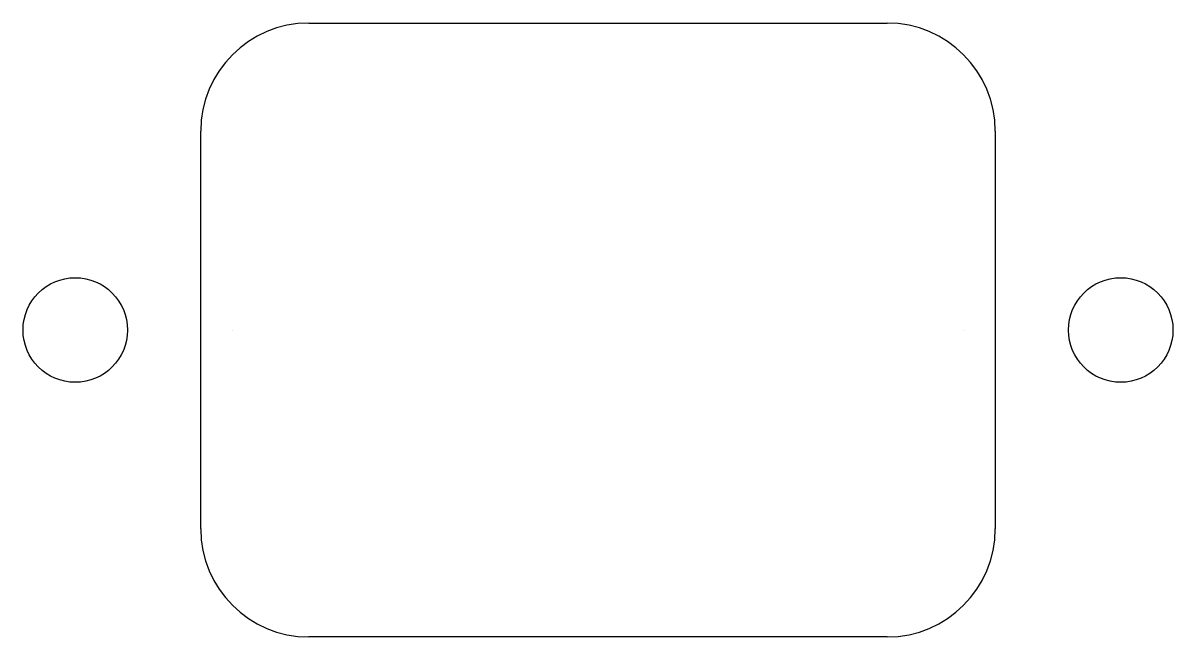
# Model space of a CAD drawing. Header units: millimetres. Extents: x -16.5 to 16.5, y -8.8 to 8.8.
import ezdxf

# ---------------------------------------------------------------- set-up
doc = ezdxf.new("R2010")
doc.units = ezdxf.units.MM
doc.layers.get('0').update_dxf_attribs({"lineweight": 25, "true_color": 0xffffff})

msp = doc.modelspace()

# ---------------------------------------------------------------- linework, layer by layer
for p, q in [((-8.3, 8.8), (8.3, 8.8)), ((-11.4, -5.7), (-11.4, 5.7)), ((11.4, 5.7), (11.4, -5.7)), ((-10.5, 0), (-10.5, 0)), ((10.5, 0), (10.5, 0)), ((8.3, -8.8), (-8.3, -8.8))]:
    msp.add_line(p, q)
for centre in [(-15, 0), (15, 0)]:
    msp.add_circle(centre, 1.5)
for centre, start, end in [((-8.3, 5.7), 90, 180), ((8.3, 5.7), 0, 90), ((-8.3, -5.7), 180, 270), ((8.3, -5.7), 270, 0)]:
    msp.add_arc(centre, 3.1, start, end)

doc.saveas('drawing.dxf')
